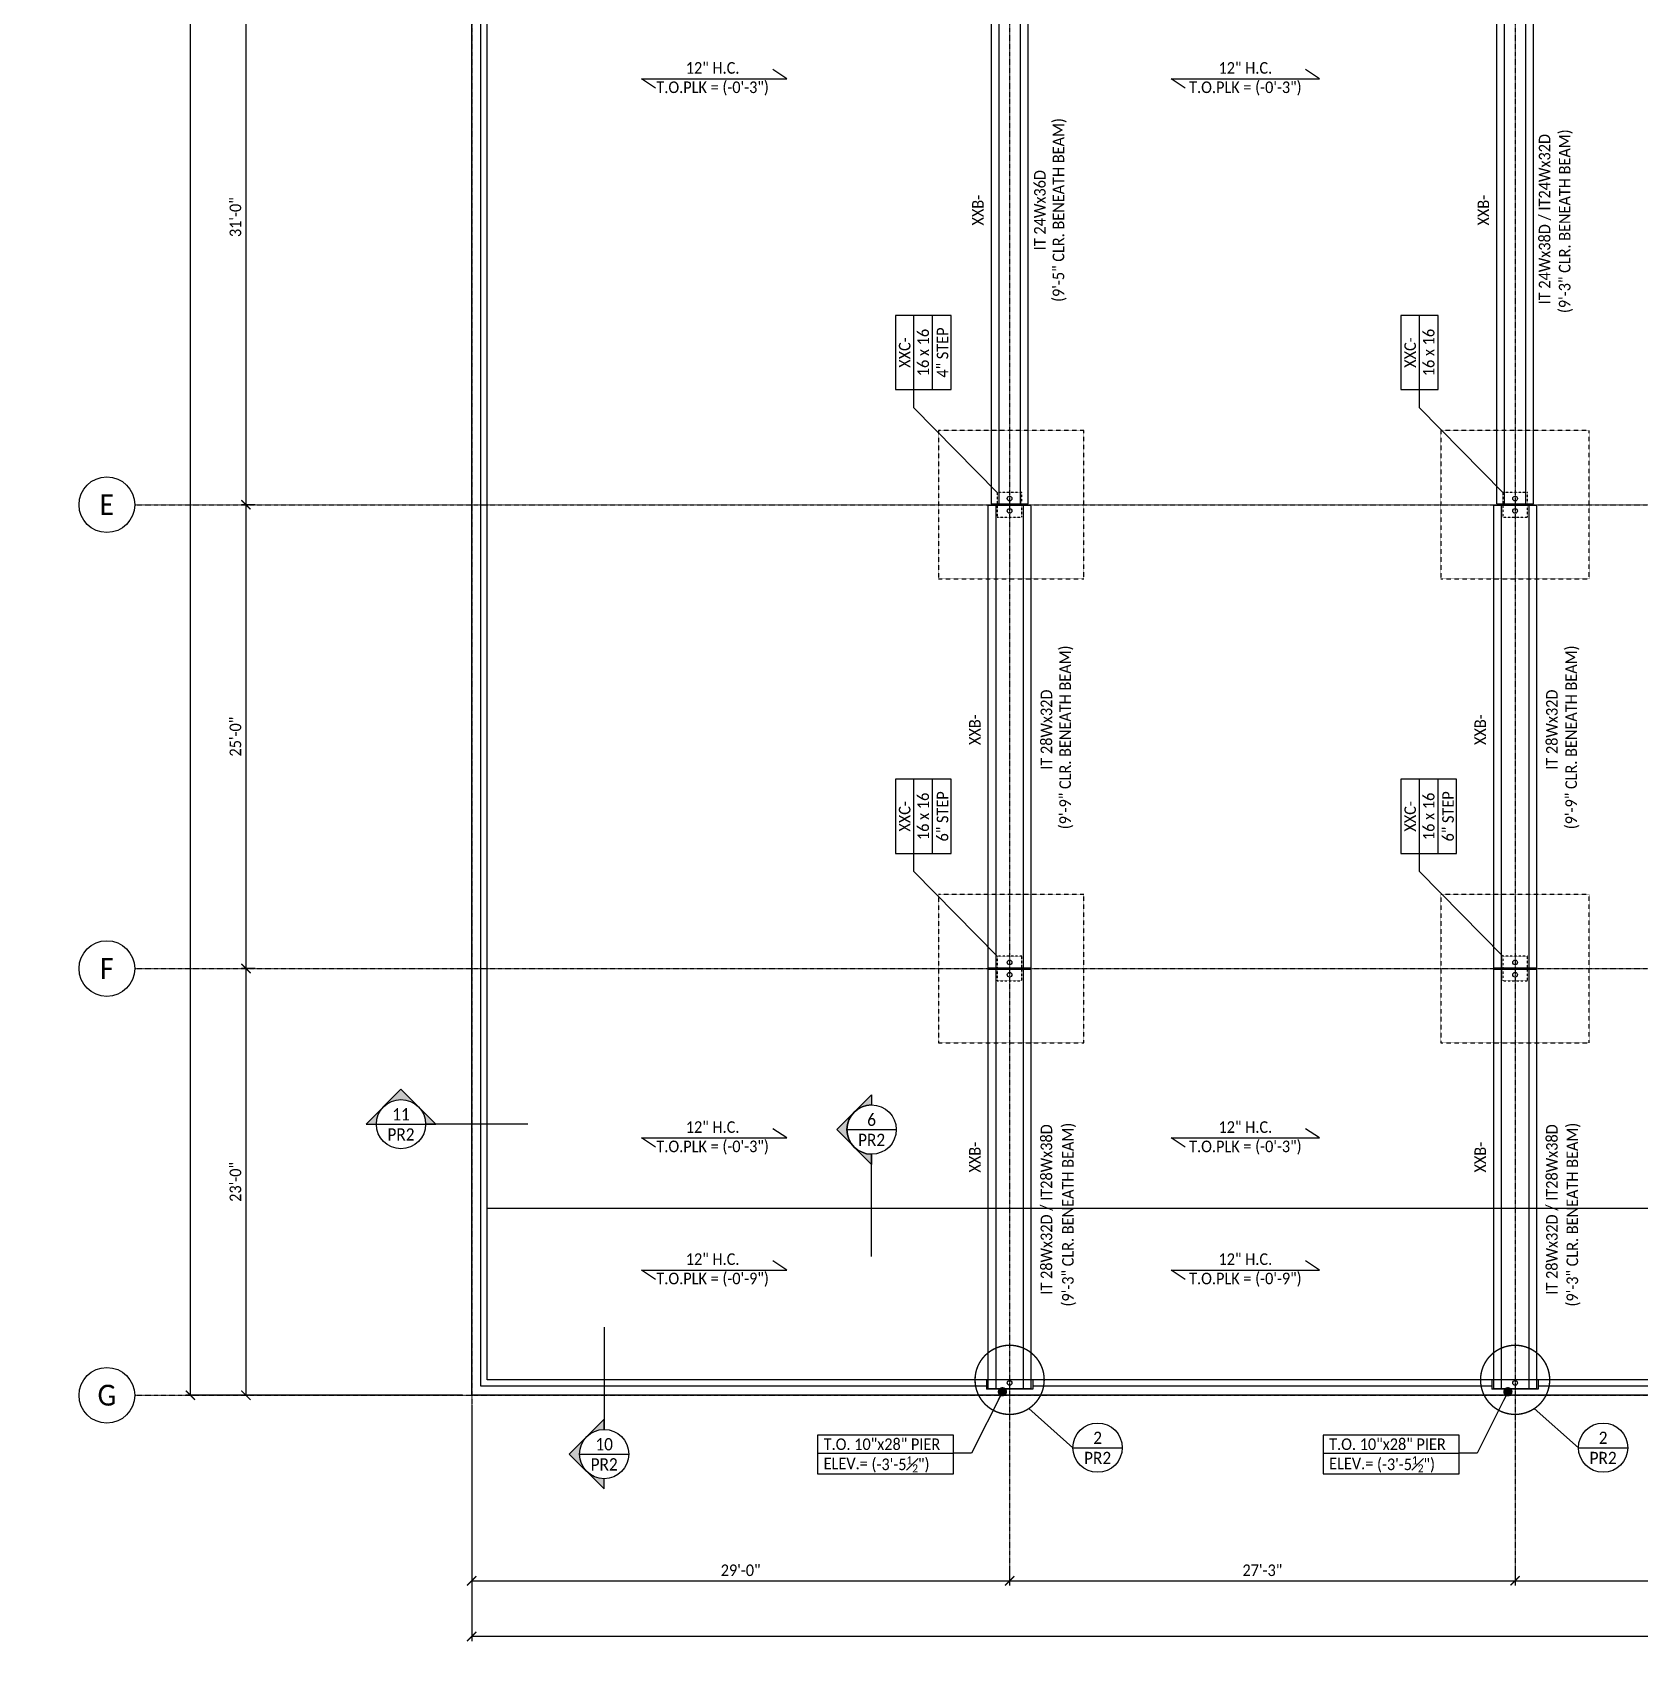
# Model space of a CAD drawing. Header units: inches. Extents: x -4800 to 29350, y 0 to 14051.
# Drawn here: x 1230 to 2269, y 3879 to 4935 of the extents above; entities that cross this region are included whole.
import ezdxf
from ezdxf import colors
from ezdxf.entities.mleader import LeaderData, LeaderLine
from ezdxf.enums import TextEntityAlignment as Align
from ezdxf.math import Vec2, Vec3

# ---------------------------------------------------------------- set-up
doc = ezdxf.new("R2010")
doc.units = ezdxf.units.IN
doc.header["$LTSCALE"] = 0.5
doc.header["$MEASUREMENT"] = 0
for name, pattern in [('CENTER2', [1.125, 0.75, -0.125, 0.125, -0.125]), ('HIDDEN', [0.375, 0.25, -0.125]), ('HIDDEN2', [0.1875, 0.125, -0.0625])]:
    doc.linetypes.add(name, pattern=pattern)
for name, color, linetype in [('PC BM - BEAM CONT.', 1, 'Continuous'), ('PC BM - DETAIL SECION', 1, 'Continuous'), ('PC BM - GROUT TUBE', 11, 'Continuous'), ('PC BM - TAG', 3, 'Continuous'), ('PC COL - COIL ROD', 11, 'Continuous'), ('PC COL - COL HIDDEN', 40, 'HIDDEN2'), ('PC COL - TAG', 3, 'Continuous'), ('PC PLK - 10 in CONT.', 30, 'Continuous'), ('PC PLK - DETAIL SECION', 1, 'Continuous'), ('PC PLK - DIRECTION NOTE', 3, 'Continuous'), ('SHT - CIP WALL', 1, 'Continuous'), ('SHT - DIMENSION ALL', 3, 'Continuous'), ('SHT - FOOTING', 8, 'HIDDEN'), ('SHT - GRID BUBLE', 7, 'Continuous'), ('SHT - GRID LINE', 8, 'CENTER2'), ('SHT - TAG FOOTING', 3, 'Continuous'), ('TITLE - TEXT', 3, 'Continuous')]:
    doc.layers.add(name, color=color, linetype=linetype)
doc.layers.get('0').freeze()
doc.styles.add('CMC-NARROW', font='calibril.ttf', dxfattribs={"width": 0.9})
doc.dimstyles.new('CMC-NARROW', dxfattribs={"dimscale": 96, "dimtxt": 0.078125, "dimasz": 0.0625, "dimexe": 0.03125, "dimexo": 0.0625, "dimgap": 0.03125, "dimtad": 1, "dimdec": 4, "dimzin": 3, "dimdsep": 46, "dimlunit": 4, "dimtxsty": 'CMC-NARROW', "dimblk": 'ARCHTICK', "dimcen": 0, "dimclrd": 256, "dimclre": 256, "dimclrt": 256, "dimazin": 1, "dimtfac": 0.75, "dimtdec": 4, "dimtofl": 0, "dimtmove": 1, "dimatfit": 0, "dimfxl": 1, "dimtfillclr": 256, "dimfrac": 1, "dimtzin": 0, "dimlwd": -1, "dimlwe": -1, "dimarcsym": 0})

# ---------------------------------------------------------------- blocks, each defined once
blk = doc.blocks.new('_ArchTick')
at = {"color": 0, "linetype": 'ByBlock', "const_width": 0.15}
blk.add_lwpolyline([(-0.5, -0.5), (0.5, 0.5)], dxfattribs=at)
blk = doc.blocks.new('*D276')
at = {"layer": 'Defpoints', "color": 0, "transparency": 16777216}
for p in [(1514, 6250), (1332, 4054), (1514, 4054)]:
    blk.add_point(p, dxfattribs=at)
at = {"layer": 'SHT - DIMENSION ALL', "transparency": 16777216}
for p, q in [((1508, 6250), (1329, 6250)), ((1332, 6250), (1332, 4054)), ((1508, 4054), (1329, 4054))]:
    blk.add_line(p, q, dxfattribs=at)
at = {"layer": 'SHT - DIMENSION ALL', "transparency": 16777216, "xscale": 6, "yscale": 6, "zscale": 6}
for p, rotation in [((1332, 6250), 90), ((1332, 4054), 270)]:
    blk.add_blockref('_ArchTick', p, dxfattribs=dict(at, rotation=rotation))
at = {"layer": 'SHT - DIMENSION ALL', "transparency": 16777216, "insert": (1325.2, 5152), "char_height": 7.5, "attachment_point": 5, "rotation": 90, "style": 'CMC-NARROW'}
blk.add_mtext('183\'-0"', dxfattribs=at)
blk = doc.blocks.new('*D278')
at = {"layer": 'Defpoints', "color": 0, "transparency": 16777216}
for p in [(1514, 4054), (3410, 4054), (1514, 3898)]:
    blk.add_point(p, dxfattribs=at)
at = {"layer": 'SHT - DIMENSION ALL', "transparency": 16777216}
for p, q in [((1514, 4048), (1514, 3895)), ((3410, 4048), (3410, 3895)), ((3410, 3898), (1514, 3898))]:
    blk.add_line(p, q, dxfattribs=at)
at = {"layer": 'SHT - DIMENSION ALL', "transparency": 16777216, "xscale": 6, "yscale": 6, "zscale": 6, "rotation": 180}
blk.add_blockref('_ArchTick', (1514, 3898), dxfattribs=at)
at = {"layer": 'SHT - DIMENSION ALL', "transparency": 16777216, "xscale": 6, "yscale": 6, "zscale": 6}
blk.add_blockref('_ArchTick', (3410, 3898), dxfattribs=at)
at = {"layer": 'SHT - DIMENSION ALL', "transparency": 16777216, "insert": (2462, 3904.8), "char_height": 7.5, "attachment_point": 5, "style": 'CMC-NARROW'}
blk.add_mtext('158\'-0"', dxfattribs=at)
blk = doc.blocks.new('*D289')
at = {"layer": 'Defpoints', "color": 0, "transparency": 16777216}
for p in [(1380, 5002), (1368, 4630), (1380, 4630)]:
    blk.add_point(p, dxfattribs=at)
at = {"layer": 'SHT - DIMENSION ALL', "transparency": 16777216}
for p, q in [((1374, 5002), (1365, 5002)), ((1368, 5002), (1368, 4630)), ((1374, 4630), (1365, 4630))]:
    blk.add_line(p, q, dxfattribs=at)
at = {"layer": 'SHT - DIMENSION ALL', "transparency": 16777216, "xscale": 6, "yscale": 6, "zscale": 6}
for p, rotation in [((1368, 5002), 90), ((1368, 4630), 270)]:
    blk.add_blockref('_ArchTick', p, dxfattribs=dict(at, rotation=rotation))
at = {"layer": 'SHT - DIMENSION ALL', "transparency": 16777216, "insert": (1361.2, 4816), "char_height": 7.5, "attachment_point": 5, "rotation": 90, "style": 'CMC-NARROW'}
blk.add_mtext('31\'-0"', dxfattribs=at)
blk = doc.blocks.new('*D290')
at = {"layer": 'Defpoints', "color": 0, "transparency": 16777216}
for p in [(1380, 4630), (1368, 4330), (1380, 4330)]:
    blk.add_point(p, dxfattribs=at)
at = {"layer": 'SHT - DIMENSION ALL', "transparency": 16777216}
for p, q in [((1374, 4630), (1365, 4630)), ((1368, 4630), (1368, 4330)), ((1374, 4330), (1365, 4330))]:
    blk.add_line(p, q, dxfattribs=at)
at = {"layer": 'SHT - DIMENSION ALL', "transparency": 16777216, "xscale": 6, "yscale": 6, "zscale": 6}
for p, rotation in [((1368, 4630), 90), ((1368, 4330), 270)]:
    blk.add_blockref('_ArchTick', p, dxfattribs=dict(at, rotation=rotation))
at = {"layer": 'SHT - DIMENSION ALL', "transparency": 16777216, "insert": (1361.2, 4480), "char_height": 7.5, "attachment_point": 5, "rotation": 90, "style": 'CMC-NARROW'}
blk.add_mtext('25\'-0"', dxfattribs=at)
blk = doc.blocks.new('*D291')
at = {"layer": 'Defpoints', "color": 0, "transparency": 16777216}
for p in [(1380, 4330), (1368, 4054), (1514, 4054)]:
    blk.add_point(p, dxfattribs=at)
at = {"layer": 'SHT - DIMENSION ALL', "transparency": 16777216}
for p, q in [((1374, 4330), (1365, 4330)), ((1368, 4330), (1368, 4054)), ((1508, 4054), (1365, 4054))]:
    blk.add_line(p, q, dxfattribs=at)
at = {"layer": 'SHT - DIMENSION ALL', "transparency": 16777216, "xscale": 6, "yscale": 6, "zscale": 6}
for p, rotation in [((1368, 4330), 90), ((1368, 4054), 270)]:
    blk.add_blockref('_ArchTick', p, dxfattribs=dict(at, rotation=rotation))
at = {"layer": 'SHT - DIMENSION ALL', "transparency": 16777216, "insert": (1361.2, 4192), "char_height": 7.5, "attachment_point": 5, "rotation": 90, "style": 'CMC-NARROW'}
blk.add_mtext('23\'-0"', dxfattribs=at)
blk = doc.blocks.new('*D299')
at = {"layer": 'Defpoints', "color": 0, "transparency": 16777216}
for p in [(1514, 4054), (1862, 3946), (1862, 3934)]:
    blk.add_point(p, dxfattribs=at)
at = {"layer": 'SHT - DIMENSION ALL', "transparency": 16777216}
for p, q in [((1514, 4048), (1514, 3931)), ((1862, 3940), (1862, 3931)), ((1514, 3934), (1862, 3934))]:
    blk.add_line(p, q, dxfattribs=at)
at = {"layer": 'SHT - DIMENSION ALL', "transparency": 16777216, "xscale": 6, "yscale": 6, "zscale": 6, "rotation": 180}
blk.add_blockref('_ArchTick', (1514, 3934), dxfattribs=at)
at = {"layer": 'SHT - DIMENSION ALL', "transparency": 16777216, "xscale": 6, "yscale": 6, "zscale": 6}
blk.add_blockref('_ArchTick', (1862, 3934), dxfattribs=at)
at = {"layer": 'SHT - DIMENSION ALL', "transparency": 16777216, "insert": (1688, 3940.8), "char_height": 7.5, "attachment_point": 5, "style": 'CMC-NARROW'}
blk.add_mtext('29\'-0"', dxfattribs=at)
blk = doc.blocks.new('*D300')
at = {"layer": 'Defpoints', "color": 0, "transparency": 16777216}
for p in [(1862, 3946), (2189, 3946), (2189, 3934)]:
    blk.add_point(p, dxfattribs=at)
at = {"layer": 'SHT - DIMENSION ALL', "transparency": 16777216}
for p, q in [((1862, 3940), (1862, 3931)), ((2189, 3940), (2189, 3931)), ((1862, 3934), (2189, 3934))]:
    blk.add_line(p, q, dxfattribs=at)
at = {"layer": 'SHT - DIMENSION ALL', "transparency": 16777216, "xscale": 6, "yscale": 6, "zscale": 6, "rotation": 180}
blk.add_blockref('_ArchTick', (1862, 3934), dxfattribs=at)
at = {"layer": 'SHT - DIMENSION ALL', "transparency": 16777216, "xscale": 6, "yscale": 6, "zscale": 6}
blk.add_blockref('_ArchTick', (2189, 3934), dxfattribs=at)
at = {"layer": 'SHT - DIMENSION ALL', "transparency": 16777216, "insert": (2025.5, 3940.8), "char_height": 7.5, "attachment_point": 5, "style": 'CMC-NARROW'}
blk.add_mtext('27\'-3"', dxfattribs=at)
blk = doc.blocks.new('*D301')
at = {"layer": 'Defpoints', "color": 0, "transparency": 16777216}
for p in [(2189, 3946), (2516, 3946), (2516, 3934)]:
    blk.add_point(p, dxfattribs=at)
at = {"layer": 'SHT - DIMENSION ALL', "transparency": 16777216}
for p, q in [((2189, 3940), (2189, 3931)), ((2516, 3940), (2516, 3931)), ((2189, 3934), (2516, 3934))]:
    blk.add_line(p, q, dxfattribs=at)
at = {"layer": 'SHT - DIMENSION ALL', "transparency": 16777216, "xscale": 6, "yscale": 6, "zscale": 6, "rotation": 180}
blk.add_blockref('_ArchTick', (2189, 3934), dxfattribs=at)
at = {"layer": 'SHT - DIMENSION ALL', "transparency": 16777216, "xscale": 6, "yscale": 6, "zscale": 6}
blk.add_blockref('_ArchTick', (2516, 3934), dxfattribs=at)
at = {"layer": 'SHT - DIMENSION ALL', "transparency": 16777216, "insert": (2352.5, 3940.8), "char_height": 7.5, "attachment_point": 5, "style": 'CMC-NARROW'}
blk.add_mtext('27\'-3"', dxfattribs=at)
blk = doc.blocks.new('_Integral')
at = {"color": 0, "linetype": 'ByBlock', "lineweight": -2}
for centre, start, end in [((0.445, -0.091), 102, 168), ((-0.445, 0.091), 282, 348)]:
    blk.add_arc(centre, 0.454, start, end, dxfattribs=at)
blk = doc.blocks.new('*U459')
at = {"linetype": 'HIDDEN2', "const_width": 0.00938}
blk.add_lwpolyline([(0, 0.233, 1), (0, -0.233, 1)], format="xyb", close=True, dxfattribs=at)
blk.add_lwpolyline([(0.427, -0.457), (0.129, -0.194)])
at = {"linetype": 'Continuous'}
blk.add_lwpolyline([(0.427, -0.457), (0.759, -0.457)], dxfattribs=at)
blk.add_circle((0.593, -0.457), 0.166)
at = {"layer": 'Defpoints'}
blk.add_point((0, 0), dxfattribs=at)
at = {"style": 'CMC-NARROW', "width": 0.9}
blk.add_attdef('REF-DET', text='', height=0.083, dxfattribs=at).set_placement((0.593, -0.457), align=Align.BOTTOM_CENTER)
for tag, p in [('NOTE1', (0.843, -0.457)), ('NOTE2', (0.843, -0.604))]:
    blk.add_attdef(tag, text='', height=0.083, dxfattribs=at).set_placement(p, align=Align.BOTTOM_LEFT)
blk.add_attdef('REF-SHT', text='', height=0.083, dxfattribs=at).set_placement((0.593, -0.485), align=Align.TOP_CENTER)
blk = doc.blocks.new('*U501')
h = blk.add_hatch(color=256)
edge = h.paths.add_edge_path()
edge.add_line((0, -0.166), (0, -0.235))
edge.add_line((0, -0.235), (-0.235, 0))
edge.add_line((-0.235, 0), (0, 0.235))
edge.add_line((0, 0.235), (0, 0.166))
edge.add_arc((0, 0), 0.166, 810, 990)
blk.add_lwpolyline([(0, -0.166), (0, -0.235), (-0.235, 0), (0, 0.235), (0, 0.166, 1)], format="xyb", close=True)
at = {"linetype": 'Continuous'}
for points in [[(-0.166, 0), (0.166, 0)], [(0, -0.854), (0, -0.166)]]:
    blk.add_lwpolyline(points, dxfattribs=at)
blk.add_circle((0, 0), 0.166)
at = {"style": 'CMC-NARROW', "width": 0.9}
blk.add_attdef('REF-DET', text='', height=0.083, dxfattribs=at).set_placement((0, 0), align=Align.BOTTOM_CENTER)
for tag, p in [('NOTE1', (0.321, 0)), ('NOTE2', (0.321, -0.147))]:
    blk.add_attdef(tag, text='', height=0.083, dxfattribs=at).set_placement(p, align=Align.BOTTOM_LEFT)
blk.add_attdef('REF-SHT', text='', height=0.083, dxfattribs=at).set_placement((0, -0.028), align=Align.TOP_CENTER)
blk = doc.blocks.new('*U521')
h = blk.add_hatch(color=256)
edge = h.paths.add_edge_path()
edge.add_line((0, 0.166), (0, 0.235))
edge.add_line((0, 0.235), (-0.235, 0))
edge.add_line((-0.235, 0), (0, -0.235))
edge.add_line((0, -0.235), (0, -0.166))
edge.add_arc((0, 0), 0.166, -990, -810, ccw=False)
at = {"linetype": 'Continuous'}
for points in [[(0, 0.854), (0, 0.166)], [(-0.166, 0), (0.166, 0)]]:
    blk.add_lwpolyline(points, dxfattribs=at)
blk.add_lwpolyline([(0, 0.166), (0, 0.235), (-0.235, 0), (0, -0.235), (0, -0.166, -1)], format="xyb", close=True)
blk.add_circle((0, 0), 0.166)
at = {"style": 'CMC-NARROW', "width": 0.9}
blk.add_attdef('REF-DET', text='', height=0.083, dxfattribs=at).set_placement((0, 0), align=Align.BOTTOM_CENTER)
for tag, p in [('NOTE1', (0.321, 0)), ('NOTE2', (0.321, -0.147))]:
    blk.add_attdef(tag, text='', height=0.083, dxfattribs=at).set_placement(p, align=Align.BOTTOM_LEFT)
blk.add_attdef('REF-SHT', text='', height=0.083, dxfattribs=at).set_placement((0, -0.028), align=Align.TOP_CENTER)
blk = doc.blocks.new('*U515')
h = blk.add_hatch(color=256)
edge = h.paths.add_edge_path()
edge.add_line((0.166, 0), (0.235, 0))
edge.add_line((0.235, 0), (0, 0.235))
edge.add_line((0, 0.235), (-0.235, 0))
edge.add_line((-0.235, 0), (-0.166, 0))
edge.add_arc((0, 0), 0.166, -720, -540, ccw=False)
blk.add_lwpolyline([(0.166, 0), (0.235, 0), (0, 0.235), (-0.235, 0), (-0.166, 0, -1)], format="xyb", close=True)
at = {"linetype": 'Continuous'}
for points in [[(-0.166, 0), (0.166, 0)], [(0.854, 0), (0.166, 0)]]:
    blk.add_lwpolyline(points, dxfattribs=at)
blk.add_circle((0, 0), 0.166)
at = {"style": 'CMC-NARROW', "width": 0.9}
blk.add_attdef('REF-DET', text='', height=0.083, dxfattribs=at).set_placement((0, 0), align=Align.BOTTOM_CENTER)
for tag, p in [('NOTE1', (0.321, 0)), ('NOTE2', (0.321, -0.147))]:
    blk.add_attdef(tag, text='', height=0.083, dxfattribs=at).set_placement(p, align=Align.BOTTOM_LEFT)
blk.add_attdef('REF-SHT', text='', height=0.083, dxfattribs=at).set_placement((0, -0.028), align=Align.TOP_CENTER)

msp = doc.modelspace()

# ---------------------------------------------------------------- linework, layer by layer
at = {"layer": 'PC BM - BEAM CONT.'}
for points in [[(1874, 4630.5), (1874, 5001.5), (1850, 5001.5), (1850, 4630.5)], [(1869, 4630.5), (1869, 5001.5), (1855, 5001.5), (1855, 4630.5)], [(2201, 4630.5), (2201, 5001.5), (2177, 5001.5), (2177, 4630.5)], [(2196, 4630.5), (2196, 5001.5), (2182, 5001.5), (2182, 4630.5)], [(1876, 4330.5), (1876, 4629.5), (1848, 4629.5), (1848, 4330.5)], [(1871, 4330.5), (1871, 4629.5), (1853, 4629.5), (1853, 4330.5)], [(2203, 4330.5), (2203, 4629.5), (2175, 4629.5), (2175, 4330.5)], [(2198, 4330.5), (2198, 4629.5), (2180, 4629.5), (2180, 4330.5)], [(1876, 4058.5), (1876, 4329.5), (1848, 4329.5), (1848, 4058.5)], [(1871, 4058.5), (1871, 4329.5), (1853, 4329.5), (1853, 4058.5)], [(2203, 4058.5), (2203, 4329.5), (2175, 4329.5), (2175, 4058.5)], [(2198, 4058.5), (2198, 4329.5), (2180, 4329.5), (2180, 4058.5)]]:
    msp.add_lwpolyline(points, close=True, dxfattribs=at)
at = {"layer": 'PC BM - GROUT TUBE'}
for centre in [(1862, 4634), (1862, 4626), (2189, 4634), (2189, 4626), (1862, 4334), (2189, 4334), (1862, 4326), (2189, 4326), (1862, 4062), (2189, 4062)]:
    msp.add_circle(centre, 1.5, dxfattribs=at)
at = {"layer": 'PC COL - COIL ROD', "const_width": 0.375}
for points in [[(1862, 4634.1875, -1), (1862, 4633.8125, -1)], [(1862, 4625.8125, 1), (1862, 4626.1875, 1)], [(2189, 4634.1875, -1), (2189, 4633.8125, -1)], [(2189, 4625.8125, 1), (2189, 4626.1875, 1)], [(1862, 4334.1875, -1), (1862, 4333.8125, -1)], [(2189, 4334.1875, -1), (2189, 4333.8125, -1)], [(1862, 4325.8125, 1), (1862, 4326.1875, 1)], [(2189, 4325.8125, 1), (2189, 4326.1875, 1)], [(1862, 4062.1875, -1), (1862, 4061.8125, -1)], [(2189, 4062.1875, -1), (2189, 4061.8125, -1)]]:
    msp.add_lwpolyline(points, format="xyb", close=True, dxfattribs=at)
at = {"layer": 'PC COL - COL HIDDEN'}
for points in [[(1854, 4622), (1870, 4622), (1870, 4638), (1854, 4638)], [(2181, 4622), (2197, 4622), (2197, 4638), (2181, 4638)], [(1854, 4322), (1870, 4322), (1870, 4338), (1854, 4338)], [(2181, 4322), (2197, 4322), (2197, 4338), (2181, 4338)]]:
    msp.add_lwpolyline(points, close=True, dxfattribs=at)
at = {"layer": 'PC COL - TAG'}
for p, q in [((1800.13154, 4704.42368), (1800.13154, 4752.42368)), ((1812.13154, 4704.42368), (1812.13154, 4752.42368)), ((2127.13154, 4704.42368), (2127.13154, 4752.42368)), ((2139.13154, 4704.42368), (2139.13154, 4752.42368)), ((1800.13154, 4404.42368), (1800.13154, 4452.42368)), ((1812.13154, 4404.42368), (1812.13154, 4452.42368)), ((2127.13154, 4404.42368), (2127.13154, 4452.42368)), ((2139.13154, 4404.42368), (2139.13154, 4452.42368))]:
    msp.add_line(p, q, dxfattribs=at)
for points in [[(1788.13154, 4704.42368), (1824.13154, 4704.42368), (1824.13154, 4752.42368), (1788.13154, 4752.42368)], [(2115.13154, 4704.42368), (2139.13154, 4704.42368), (2139.13154, 4752.42368), (2115.13154, 4752.42368)], [(1788.13154, 4404.42368), (1824.13154, 4404.42368), (1824.13154, 4452.42368), (1788.13154, 4452.42368)], [(2115.13154, 4404.42368), (2151.13154, 4404.42368), (2151.13154, 4452.42368), (2115.13154, 4452.42368)]]:
    msp.add_lwpolyline(points, close=True, dxfattribs=at)
at = {"layer": 'PC PLK - 10 in CONT.'}
msp.add_lwpolyline([(1524, 4175), (3243, 4175), (3243, 4982), (1940, 4982), (1940, 5443), (3243, 5443), (3243, 6240)], dxfattribs=at)
at = {"layer": 'PC PLK - DIRECTION NOTE'}
for points in [[(1632.85801, 4899.44805), (1623.85801, 4905.44805), (1717.85801, 4905.44805), (1708.85801, 4911.44805)], [(1975.49047, 4899.44805), (1966.49047, 4905.44805), (2062.49047, 4905.44805), (2053.49047, 4911.44805)], [(1632.85801, 4214.42721), (1623.85801, 4220.42721), (1717.85801, 4220.42721), (1708.85801, 4226.42721)], [(1975.49047, 4214.42721), (1966.49047, 4220.42721), (2062.49047, 4220.42721), (2053.49047, 4226.42721)], [(1632.85801, 4128.99145), (1623.85801, 4134.99145), (1717.85801, 4134.99145), (1708.85801, 4140.99145)], [(1975.49047, 4128.99145), (1966.49047, 4134.99145), (2062.49047, 4134.99145), (2053.49047, 4140.99145)]]:
    msp.add_lwpolyline(points, dxfattribs=at)
at = {"layer": 'SHT - CIP WALL'}
for points in [[(1514, 6250), (3410, 6250), (3410, 4054), (1514, 4054)], [(1524, 6240), (3400, 6240), (3400, 4064), (1524, 4064)]]:
    msp.add_lwpolyline(points, close=True, dxfattribs=at)
for points in [[(1847, 4060), (1520, 4060), (1520, 6244), (3157, 6244)], [(2174, 4060), (1877, 4060)], [(2501, 4060), (2204, 4060)]]:
    msp.add_lwpolyline(points, dxfattribs=at)
at = {"layer": 'SHT - FOOTING'}
for points in [[(1816, 4582), (1910, 4582), (1910, 4678), (1816, 4678)], [(2141, 4582), (2237, 4582), (2237, 4678), (2141, 4678)], [(1816, 4282), (1910, 4282), (1910, 4378), (1816, 4378)], [(2141, 4282), (2237, 4282), (2237, 4378), (2141, 4378)]]:
    msp.add_lwpolyline(points, close=True, dxfattribs=at)
at = {"layer": 'SHT - GRID BUBLE'}
for centre in [(1278, 4630), (1278, 4330), (1278, 4054)]:
    msp.add_circle(centre, 18, dxfattribs=at)
at = {"layer": 'SHT - GRID LINE'}
for p, q in [((1514, 6466), (1514, 4030)), ((1862, 6466), (1862, 3931)), ((2189, 6466), (2189, 3931)), ((1296, 4630), (3557, 4630)), ((1296, 4330), (3557, 4330)), ((1296, 4054), (3434, 4054))]:
    msp.add_line(p, q, dxfattribs=at)
at = {"layer": 'SHT - TAG FOOTING'}
for p, q in [((1737.76193, 4016.46624), (1825.76193, 4016.46624)), ((2064.76193, 4016.46624), (2152.76193, 4016.46624))]:
    msp.add_line(p, q, dxfattribs=at)
for points in [[(1737.76193, 4028.1329), (1737.76193, 4003.1329), (1825.76193, 4003.1329), (1825.76193, 4028.1329)], [(2064.76193, 4028.1329), (2064.76193, 4003.1329), (2152.76193, 4003.1329), (2152.76193, 4028.1329)]]:
    msp.add_lwpolyline(points, close=True, dxfattribs=at)

# ---------------------------------------------------------------- texts
at = {"layer": 'PC BM - TAG', "char_height": 7.5, "attachment_point": 2, "rotation": 90, "style": 'CMC-NARROW'}
for s, insert in [('IT 24Wx38D / IT24Wx32D', (2204.31346, 4814.66328)), ('IT 24Wx36D', (1877.8138, 4820.51032)), ('XXB-', (1837.70775, 4820.51032)), ('XXB-', (2164.70775, 4820.51032)), ('IT 28Wx32D', (1882.04146, 4484.51032)), ('IT 28Wx32D', (2209.04146, 4484.51032)), ('XXB-', (1835.70775, 4484.51032)), ('XXB-', (2162.70775, 4484.51032)), ('IT 28Wx32D / IT28Wx38D', (1882.04146, 4174.18432)), ('IT 28Wx32D / IT28Wx38D', (2209.04146, 4174.18432)), ('XXB-', (1835.70775, 4207.99625)), ('XXB-', (2162.70775, 4207.99625))]:
    msp.add_mtext(s, dxfattribs=dict(at, insert=insert))
at = {"layer": 'PC COL - TAG', "char_height": 7.5, "attachment_point": 5, "rotation": 90, "style": 'CMC-NARROW'}
for s, insert in [('16 x 16', (1806.13154, 4728.42368)), ('4" STEP', (1818.64059, 4728.42368)), ('16 x 16', (2133.13154, 4728.42368)), ('XXC-', (1794.13154, 4728.42368)), ('XXC-', (2121.13154, 4728.42368)), ('XXC-', (1794.13154, 4428.42368)), ('16 x 16', (1806.13154, 4428.42368)), ('6" STEP', (1818.64059, 4428.42368)), ('XXC-', (2121.13154, 4428.42368)), ('16 x 16', (2133.13154, 4428.42368)), ('6" STEP', (2145.64059, 4428.42368))]:
    msp.add_mtext(s, dxfattribs=dict(at, insert=insert))
at = {"layer": 'PC PLK - DIRECTION NOTE', "char_height": 7.5, "attachment_point": 5, "style": 'CMC-NARROW'}
for s, insert in [('12" H.C.\\PT.O.PLK = (-0\'-3")', (1669.85801, 4905.44805)), ('12" H.C.\\PT.O.PLK = (-0\'-3")', (2014.49047, 4905.44805)), ('12" H.C.\\PT.O.PLK = (-0\'-3")', (1669.85801, 4220.42721)), ('12" H.C.\\PT.O.PLK = (-0\'-3")', (2014.49047, 4220.42721)), ('12" H.C.\\PT.O.PLK = (-0\'-9")', (1669.85801, 4134.99145)), ('12" H.C.\\PT.O.PLK = (-0\'-9")', (2014.49047, 4134.99145))]:
    msp.add_mtext(s, dxfattribs=dict(at, insert=insert))
at = {"layer": 'SHT - GRID BUBLE', "char_height": 13.5, "attachment_point": 5, "style": 'CMC-NARROW'}
for s, insert in [('\\pxsm0.75;E', (1278, 4630)), ('\\pxsm0.75;F', (1278, 4330)), ('\\pxsm0.75;G', (1278, 4054))]:
    msp.add_mtext(s, dxfattribs=dict(at, insert=insert))
at = {"layer": 'SHT - TAG FOOTING', "char_height": 7.5, "attachment_point": 1, "style": 'CMC-NARROW'}
for s, insert in [('T.O. {\\C6;10"x28"} PIER', (1741.69213, 4026.12053)), ('T.O. {\\C6;10"x28"} PIER', (2068.69213, 4026.12053)), ('ELEV.= ', (1741.69213, 4013.62053)), ('ELEV.= ', (2068.69213, 4013.62053))]:
    msp.add_mtext(s, dxfattribs=dict(at, insert=insert))

# ---------------------------------------------------------------- dimensions: what is measured, and where the dimension line sits
at = {"layer": 'SHT - DIMENSION ALL'}
for base, p1, p2, angle, picture, middle in [((1332, 4054), (1514, 6250), (1514, 4054), 90, '*D276', (1325.16923, 5152)), ((1368, 4630), (1380, 5002), (1380, 4630), 270, '*D289', (1361.16923, 4816)), ((1368, 4330), (1380, 4630), (1380, 4330), 270, '*D290', (1361.16923, 4480)), ((1368, 4054), (1380, 4330), (1514, 4054), 270, '*D291', (1361.16923, 4192))]:
    dim = msp.add_linear_dim(base=base, p1=p1, p2=p2, angle=angle, dimstyle='CMC-NARROW', dxfattribs=at)
    dim.commit()
    dim.dimension.update_dxf_attribs({"geometry": picture, "text_midpoint": middle})
dim = msp.add_linear_dim(base=(1514, 3898), p1=(3410, 4054), p2=(1514, 4054), dimstyle='CMC-NARROW', dxfattribs=at)
dim.commit()
dim.dimension.update_dxf_attribs({"geometry": '*D278', "text_midpoint": (2462, 3898), "dimtype": 160})
for base, p1, p2, picture, middle in [((1862, 3934), (1514, 4054), (1862, 3946), '*D299', (1688, 3940.83077)), ((2189, 3934), (1862, 3946), (2189, 3946), '*D300', (2025.5, 3940.83077)), ((2516, 3934), (2189, 3946), (2516, 3946), '*D301', (2352.5, 3940.83077))]:
    dim = msp.add_linear_dim(base=base, p1=p1, p2=p2, dimstyle='CMC-NARROW', dxfattribs=at)
    dim.commit()
    dim.dimension.update_dxf_attribs({"geometry": picture, "text_midpoint": middle})

# ---------------------------------------------------------------- leaders
at = {"layer": 'PC COL - TAG'}
for points in [[(1854, 4638), (1800.13154, 4692.75198), (1800.13154, 4704.42368)], [(2181, 4638), (2127.13154, 4692.75198), (2127.13154, 4704.42368)], [(1854, 4338), (1800.13154, 4392.75198), (1800.13154, 4404.42368)], [(2181, 4338), (2127.13154, 4392.75198), (2127.13154, 4404.42368)]]:
    msp.add_leader(points, dimstyle='CMC-NARROW', override={"dimgap": 0.03125, "dimtad": 0, "dimldrblk": 'None'}, dxfattribs=at)
at = {"layer": 'SHT - TAG FOOTING'}
for points in [[(1857.32099, 4056.29984), (1837.43363, 4016.46624), (1825.76193, 4016.46624)], [(2184.32099, 4056.29984), (2164.43363, 4016.46624), (2152.76193, 4016.46624)]]:
    msp.add_leader(points, dimstyle='CMC-NARROW', override={"dimgap": 0.03125, "dimtad": 0, "dimldrblk": 'Dot'}, dxfattribs=at)

# ---------------------------------------------------------------- next in the draw order: leaders
at = {"layer": 'TITLE - TEXT'}
ml = msp.add_multileader_mtext('Standard', dxfattribs=at)
ml.set_content('\\A1;- TOP OF GARAGE FLOOR SLAB ELEVATION = {\\C6;(-12\'-8")}  (AT HIGH POINTS)', color=256, style='CMC-NARROW')
ml.set_leader_properties(linetype='ByLayer')
ml.set_arrow_properties(name='INTEGRAL')
ml.build(insert=Vec2(0, 0))
ml.multileader.update_dxf_attribs({"dogleg_length": 0.36, "arrow_head_size": 18, "scale": 48})
ctx = ml.context
ctx.base_point, ctx.scale, ctx.char_height, ctx.arrow_head_size, ctx.landing_gap_size, ctx.plane_origin = Vec3(3494.20543, 6145.12868), 48, 11.25, 18, 144, Vec3(3457.67065, 6197.67004)
notes = []
notes.append((ctx, [(0, (0, 0, 0), (0, 0), (1, 0), 1, [])]))
ctx.mtext.insert, ctx.mtext.flow_direction = Vec3(3638.20543, 6152.22916), 5
ctx.mtext.has_bg_fill, ctx.mtext.bg_color, ctx.mtext.bg_scale_factor, ctx.mtext.bg_transparency, ctx.mtext.use_window_bg_color = 1, -1027028792, 1.5, 0, 1
for ctx, leaders in notes:
    for number, flags, end, landing, length, lines in leaders:
        leader = LeaderData()
        leader.index, (leader.has_last_leader_line, leader.has_dogleg_vector, leader.attachment_direction) = number, flags
        leader.last_leader_point, leader.dogleg_vector, leader.dogleg_length = Vec3(end), Vec3(landing), length
        for number, points, colour, breaks in lines:
            line = LeaderLine()
            line.index, line.vertices, line.color, line.breaks = number, Vec3.list(points), colors.encode_raw_color(colour), breaks
            leader.lines.append(line)
        ctx.leaders.append(leader)

# ---------------------------------------------------------------- next in the draw order: leaders
ml = msp.add_multileader_mtext('Standard', dxfattribs=at)
ml.set_content('\\A1;- TOP OF INTERIOR COLUMN FOOTING ELEVATION = {\\C6;NA} (U.N.O.)', color=256, style='CMC-NARROW')
ml.set_leader_properties(linetype='ByLayer')
ml.set_arrow_properties(name='INTEGRAL')
ml.build(insert=Vec2(0, 0))
ml.multileader.update_dxf_attribs({"dogleg_length": 0.36, "arrow_head_size": 18, "scale": 48})
ctx = ml.context
ctx.base_point, ctx.scale, ctx.char_height, ctx.arrow_head_size, ctx.landing_gap_size, ctx.plane_origin = Vec3(3494.20543, 6170.67558), 48, 11.25, 18, 144, Vec3(3457.67065, 6223.21694)
notes = []
notes.append((ctx, [(0, (0, 0, 0), (0, 0), (1, 0), 1, [])]))
ctx.mtext.insert, ctx.mtext.flow_direction = Vec3(3638.20543, 6177.77606), 5
ctx.mtext.has_bg_fill, ctx.mtext.bg_color, ctx.mtext.bg_scale_factor, ctx.mtext.bg_transparency, ctx.mtext.use_window_bg_color = 1, -1027028792, 1.5, 0, 1
for ctx, leaders in notes:
    for number, flags, end, landing, length, lines in leaders:
        leader = LeaderData()
        leader.index, (leader.has_last_leader_line, leader.has_dogleg_vector, leader.attachment_direction) = number, flags
        leader.last_leader_point, leader.dogleg_vector, leader.dogleg_length = Vec3(end), Vec3(landing), length
        for number, points, colour, breaks in lines:
            line = LeaderLine()
            line.index, line.vertices, line.color, line.breaks = number, Vec3.list(points), colors.encode_raw_color(colour), breaks
            leader.lines.append(line)
        ctx.leaders.append(leader)

# ---------------------------------------------------------------- next in the draw order: leaders
ml = msp.add_multileader_mtext('Standard', dxfattribs=at)
ml.set_content('\\A1;- TOP OF PRECAST PLANK ELEV. "LEVEL-1" = {\\C6;(-0\'-3") }(U.N.O.)', color=256, style='CMC-NARROW')
ml.set_leader_properties(linetype='ByLayer')
ml.set_arrow_properties(name='INTEGRAL')
ml.build(insert=Vec2(0, 0))
ml.multileader.update_dxf_attribs({"dogleg_length": 0.36, "arrow_head_size": 18, "scale": 48})
ctx = ml.context
ctx.base_point, ctx.scale, ctx.char_height, ctx.arrow_head_size, ctx.landing_gap_size, ctx.plane_origin = Vec3(3494.20543, 6119.32985), 48, 11.25, 18, 144, Vec3(3457.67065, 6173.9429)
notes = []
notes.append((ctx, [(0, (0, 0, 0), (0, 0), (1, 0), 1, [])]))
ctx.mtext.insert, ctx.mtext.flow_direction = Vec3(3638.20543, 6126.43033), 5
ctx.mtext.has_bg_fill, ctx.mtext.bg_color, ctx.mtext.bg_scale_factor, ctx.mtext.bg_transparency, ctx.mtext.use_window_bg_color = 1, -1027028792, 1.5, 0, 1
for ctx, leaders in notes:
    for number, flags, end, landing, length, lines in leaders:
        leader = LeaderData()
        leader.index, (leader.has_last_leader_line, leader.has_dogleg_vector, leader.attachment_direction) = number, flags
        leader.last_leader_point, leader.dogleg_vector, leader.dogleg_length = Vec3(end), Vec3(landing), length
        for number, points, colour, breaks in lines:
            line = LeaderLine()
            line.index, line.vertices, line.color, line.breaks = number, Vec3.list(points), colors.encode_raw_color(colour), breaks
            leader.lines.append(line)
        ctx.leaders.append(leader)

# ---------------------------------------------------------------- next in the draw order: leaders
ml = msp.add_multileader_mtext('Standard', dxfattribs=at)
ml.set_content('\\A1;- TOP OF FIN. FLOOR ELEV. "LEVEL-1" = {\\C6;0\'-0"} ({\\C6;3" TOPPING})', color=256, style='CMC-NARROW')
ml.set_leader_properties(linetype='ByLayer')
ml.set_arrow_properties(name='INTEGRAL')
ml.build(insert=Vec2(0, 0))
ml.multileader.update_dxf_attribs({"dogleg_length": 0.36, "arrow_head_size": 18, "scale": 48})
ctx = ml.context
ctx.base_point, ctx.scale, ctx.char_height, ctx.arrow_head_size, ctx.landing_gap_size, ctx.plane_origin = Vec3(3494.20543, 6092.66734), 48, 11.25, 18, 144, Vec3(3457.67065, 6150.14846)
notes = []
notes.append((ctx, [(0, (0, 0, 0), (0, 0), (1, 0), 1, [])]))
ctx.mtext.insert, ctx.mtext.flow_direction = Vec3(3638.20543, 6099.76782), 5
ctx.mtext.has_bg_fill, ctx.mtext.bg_color, ctx.mtext.bg_scale_factor, ctx.mtext.bg_transparency, ctx.mtext.use_window_bg_color = 1, -1027028792, 1.5, 0, 1
for ctx, leaders in notes:
    for number, flags, end, landing, length, lines in leaders:
        leader = LeaderData()
        leader.index, (leader.has_last_leader_line, leader.has_dogleg_vector, leader.attachment_direction) = number, flags
        leader.last_leader_point, leader.dogleg_vector, leader.dogleg_length = Vec3(end), Vec3(landing), length
        for number, points, colour, breaks in lines:
            line = LeaderLine()
            line.index, line.vertices, line.color, line.breaks = number, Vec3.list(points), colors.encode_raw_color(colour), breaks
            leader.lines.append(line)
        ctx.leaders.append(leader)

# ---------------------------------------------------------------- next in the draw order: leaders
ml = msp.add_multileader_mtext('Standard', dxfattribs=at)
ml.set_content('\\A1;- TOP OF PRECAST PLANK ELEV. "COURTYARD" = {\\C6;(-0\'-9") SEE PLAN FOR LOC.}', color=256, style='CMC-NARROW')
ml.set_leader_properties(linetype='ByLayer')
ml.set_arrow_properties(name='INTEGRAL')
ml.build(insert=Vec2(0, 0))
ml.multileader.update_dxf_attribs({"dogleg_length": 0.36, "arrow_head_size": 18, "scale": 48})
ctx = ml.context
ctx.base_point, ctx.scale, ctx.char_height, ctx.arrow_head_size, ctx.landing_gap_size, ctx.plane_origin = Vec3(3494.20543, 6065.71771), 48, 11.25, 18, 144, Vec3(3457.67065, 6120.33076)
notes = []
notes.append((ctx, [(0, (0, 0, 0), (0, 0), (1, 0), 1, [])]))
ctx.mtext.insert, ctx.mtext.flow_direction = Vec3(3638.20543, 6072.81819), 5
ctx.mtext.has_bg_fill, ctx.mtext.bg_color, ctx.mtext.bg_scale_factor, ctx.mtext.bg_transparency, ctx.mtext.use_window_bg_color = 1, -1027028792, 1.5, 0, 1
for ctx, leaders in notes:
    for number, flags, end, landing, length, lines in leaders:
        leader = LeaderData()
        leader.index, (leader.has_last_leader_line, leader.has_dogleg_vector, leader.attachment_direction) = number, flags
        leader.last_leader_point, leader.dogleg_vector, leader.dogleg_length = Vec3(end), Vec3(landing), length
        for number, points, colour, breaks in lines:
            line = LeaderLine()
            line.index, line.vertices, line.color, line.breaks = number, Vec3.list(points), colors.encode_raw_color(colour), breaks
            leader.lines.append(line)
        ctx.leaders.append(leader)

# ---------------------------------------------------------------- next in the draw order: linework, layer by layer
at = {"layer": 'SHT - CIP WALL'}
for p, q in [((1847, 4064), (1847, 4058)), ((1877, 4064), (1877, 4058)), ((2174, 4064), (2174, 4058)), ((2204, 4064), (2204, 4058))]:
    msp.add_line(p, q, dxfattribs=at)
for points in [[(1877, 4058), (1847, 4058)], [(2204, 4058), (2174, 4058)]]:
    msp.add_lwpolyline(points, dxfattribs=at)

# ---------------------------------------------------------------- next in the draw order: block references
at = {"layer": 'PC BM - DETAIL SECION', "xscale": 96, "yscale": 96, "zscale": 96}
for p in [(1862, 4064), (2189, 4064)]:
    msp.add_blockref('*U459', p, dxfattribs=at).add_auto_attribs({'REF-DET': '2', 'REF-SHT': 'PR2'})
at = {"layer": 'PC PLK - DETAIL SECION', "xscale": 96, "yscale": 96, "zscale": 96}
for name, p, values in [('*U515', (1468.27062, 4229.37075), {'REF-DET': '11', 'REF-SHT': 'PR2'}), ('*U501', (1772.71175, 4225.86038), {'REF-DET': '6', 'REF-SHT': 'PR2'}), ('*U521', (1599.70882, 4015.98662), {'REF-DET': '10', 'REF-SHT': 'PR2'})]:
    msp.add_blockref(name, p, dxfattribs=at).add_auto_attribs(values)

# ---------------------------------------------------------------- next in the draw order: texts
at = {"layer": 'PC BM - TAG', "char_height": 7.5, "attachment_point": 2, "rotation": 90, "style": 'CMC-NARROW'}
for s, insert in [('(9\'-5" CLR. BENEATH BEAM)', (1889.81369, 4820.6131)), ('(9\'-3" CLR. BENEATH BEAM)', (2217.29058, 4813.36941)), ('(9\'-9" CLR. BENEATH BEAM)', (1894.1463, 4479.53557)), ('(9\'-9" CLR. BENEATH BEAM)', (2221.50868, 4479.53557)), ('(9\'-3" CLR. BENEATH BEAM)', (1895.95113, 4170.84158)), ('(9\'-3" CLR. BENEATH BEAM)', (2222.25702, 4170.84158))]:
    msp.add_mtext(s, dxfattribs=dict(at, insert=insert))
at = {"layer": 'SHT - TAG FOOTING', "char_height": 7.5, "attachment_point": 4, "style": 'CMC-NARROW'}
for insert in [(1772.66561, 4009.29503), (2099.66561, 4009.29503)]:
    msp.add_mtext('\\A1;{\\C6;(-3\'-5\\H0.7x;\\S1#2;\\H1.42857x;")}', dxfattribs=dict(at, insert=insert))

doc.saveas('drawing.dxf')
